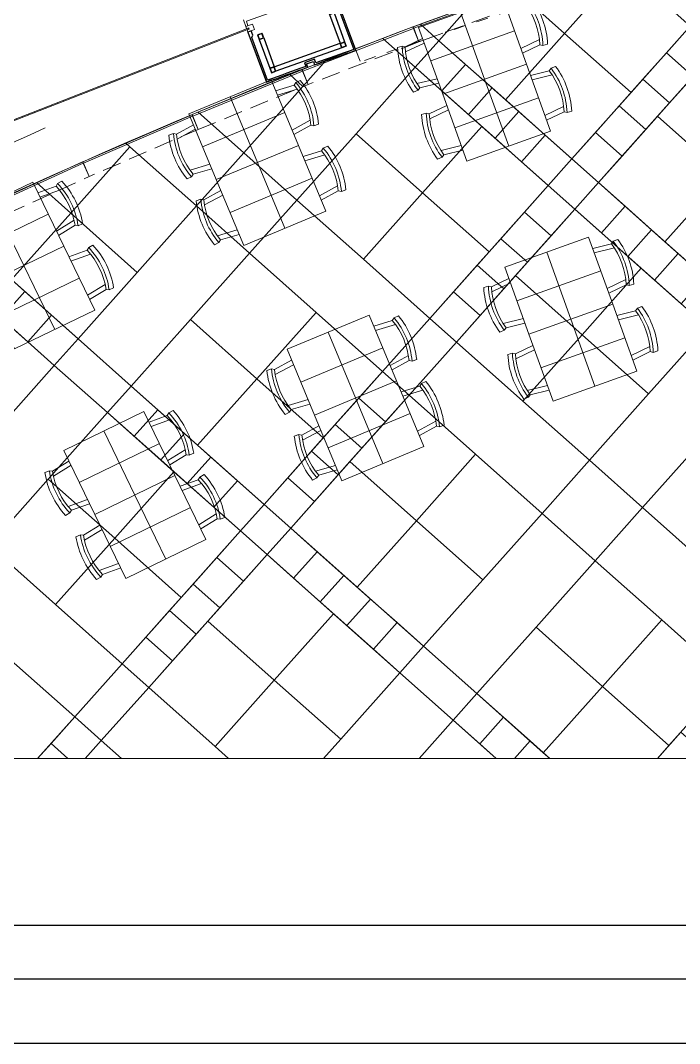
# Model space of a CAD drawing. Header units: millimetres. Extents: x 9159 to 17971, y 10368 to 13314.
# Drawn here: x 14891 to 15447, y 10368 to 11231 of the extents above; entities that cross this region are included whole.
import ezdxf

# ---------------------------------------------------------------- set-up
doc = ezdxf.new("R2010")
doc.units = ezdxf.units.MM
doc.header["$LTSCALE"] = 5
doc.linetypes.add('DASHED2', pattern=[9.525, 6.35, -3.175])
doc.linetypes.add('XKITLINE02', pattern=[4, 2, -2])
for name, color, linetype, lineweight in [('ALCIPANEL', 94, 'Continuous', 18), ('anted', 10, 'Continuous', 0), ('Ar-WINDOW-GLASS', 124, 'Continuous', 5), ('AR-WINDOW-PROFILE', 154, 'Continuous', 13), ('GOR-2', 19, 'Continuous', 0), ('GOR-4', 40, 'Continuous', 0), ('S-Fibrobeton', 26, 'Continuous', 25), ('S-Karkas', 48, 'Continuous', 25), ('S-Ölçü', 140, 'Continuous', 5), ('SAF_DOSEME', 147, 'Continuous', 0), ('SAF_DOSEME-TAS1', 251, 'Continuous', 0), ('SAF_DOSEME-TAS2', 35, 'Continuous', 0), ('SİLME  İZ', 42, 'Continuous', 0), ('TEFRIS-MOBILYA', 27, 'Continuous', 5), ('YAZI', 250, 'Continuous', 30)]:
    doc.layers.add(name, color=color, linetype=linetype, lineweight=lineweight)

# ---------------------------------------------------------------- blocks, each defined once
blk = doc.blocks.new('DRENAJ01')
at = {"color": 0}
blk.add_lwpolyline([(50, 0), (-50, 0), (-50, -1.25), (50, -1.25)], close=True, dxfattribs=at)
at = {"color": 252, "linetype": 'DASHED2', "ltscale": 0.5}
blk.add_lwpolyline([(50, -1.25), (50, -13.5), (-50, -13.5), (-50, -1.25)], dxfattribs=at)
blk = doc.blocks.new('SMALL TABLE 2')
at = {"layer": 'TEFRIS-MOBILYA'}
for p, q in [((-0.2, 0.6003), (-0.1977, 0.5592)), ((-0.1833, 0.5374), (-0.2, 0.375)), ((-0.1977, 0.5592), (-0.1833, 0.5374)), ((-0.1419, 0.5486), (-0.1598, 0.375)), ((0.1419, 0.5486), (0.1598, 0.375)), ((0.1977, 0.5591), (0.1833, 0.5374)), ((0.1833, 0.5374), (0.2, 0.375)), ((0.2, 0.6003), (0.1977, 0.5591)), ((-0.3, -0.375), (-0.3, 0.375)), ((-0.3, 0.375), (0.3, 0.375)), ((0.3, -0.375), (0.3, 0.375)), ((-0.3, -0.375), (0.3, -0.375)), ((-0.1833, -0.5374), (-0.2, -0.375)), ((-0.1419, -0.5486), (-0.1598, -0.375)), ((0.1419, -0.5486), (0.1598, -0.375)), ((0.1833, -0.5374), (0.2, -0.375)), ((-0.2, -0.6003), (-0.1977, -0.5592)), ((-0.1977, -0.5592), (-0.1833, -0.5374)), ((0.1977, -0.5591), (0.1833, -0.5374)), ((0.2, -0.6003), (0.1977, -0.5591))]:
    blk.add_line(p, q, dxfattribs=at)
at = {"layer": 'TEFRIS-MOBILYA', "color": 190}
for p, q in [((0, 0.375), (0, -0.375)), ((0.3, 0), (-0.3, 0))]:
    blk.add_line(p, q, dxfattribs=at)
at = {"layer": 'TEFRIS-MOBILYA'}
for centre, radius, start, end in [((0, -0.0601), 0.69, 73.14999, 106.84871), ((0, -0.0601), 0.65, 72.29657, 107.70215), ((0, -0.0601), 0.625, 72.94454, 107.05417), ((0, 0.0601), 0.69, 253.15129, 286.85001), ((0, 0.0601), 0.65, 252.29785, 287.70343), ((0, 0.0601), 0.625, 252.94583, 287.05546)]:
    blk.add_arc(centre, radius, start, end, dxfattribs=at)
blk = doc.blocks.new('kln3')
at = {"layer": 'S-Fibrobeton'}
blk.add_lwpolyline([(-4170.26, -9063.02), (-4169.6, -9066.28), (-4160.78, -9064.51), (-4161.43, -9061.25, 0.000641), (-4128.08, -9054.53), (-4119.96, -9091.95), (-4121.1, -9093.73), (-4120.25, -9097.64), (-4117.32, -9097), (-4126.87, -9053.03, -0.000715), (-4163.14, -9060.39), (-4162.55, -9063.33), (-4168.43, -9064.52), (-4169.02, -9061.58, -0.000715), (-4205.31, -9068.82), (-4195.75, -9112.79), (-4192.82, -9112.16), (-4193.67, -9108.25), (-4195.46, -9107.1), (-4203.59, -9069.63, 0.000641), (-4170.26, -9063.02)], format="xyb", dxfattribs=at)
at = {"layer": 'S-Karkas'}
for points in [[(-4193.82, -9072.55), (-4136.01, -9060.94)], [(-4135.24, -9064.86), (-4193.01, -9076.48)], [(-4129.85, -9090.3), (-4135.24, -9064.87)], [(-4125.92, -9089.53), (-4131.32, -9064.1)], [(-4191.53, -9102.71), (-4196.93, -9077.28)], [(-4187.61, -9101.92), (-4193.01, -9076.49)]]:
    blk.add_lwpolyline(points, dxfattribs=at)
for points in [[(-4135.24, -9064.87), (-4131.32, -9064.1), (-4132.09, -9060.17), (-4136.01, -9060.94)], [(-4135.09, -9064.63), (-4131.55, -9063.94), (-4132.25, -9060.41), (-4135.78, -9061.1)], [(-4193.01, -9076.46), (-4196.93, -9077.28), (-4197.74, -9073.36), (-4193.82, -9072.55)], [(-4193.25, -9076.31), (-4196.77, -9077.04), (-4197.5, -9073.51), (-4193.98, -9072.78)], [(-4129.08, -9094.22), (-4125.15, -9093.46), (-4125.92, -9089.53), (-4129.85, -9090.3)], [(-4128.92, -9093.99), (-4125.39, -9093.3), (-4126.08, -9089.76), (-4129.61, -9090.46)], [(-4190.77, -9106.61), (-4186.84, -9105.84), (-4187.61, -9101.92), (-4191.54, -9102.69)], [(-4190.61, -9106.38), (-4187.08, -9105.69), (-4187.77, -9102.15), (-4191.3, -9102.84)]]:
    blk.add_lwpolyline(points, close=True, dxfattribs=at)

msp = doc.modelspace()

# ---------------------------------------------------------------- linework, layer by layer
at = {"layer": 'ALCIPANEL'}
for p, q in [((15153.34, 11255.97), (15081.74, 11230.46)), ((15081.2, 11226.02), (15079.19, 11231.68)), ((15083.09, 11226.7), (15081.74, 11230.46))]:
    msp.add_line(p, q, dxfattribs=at)
at = {"layer": 'anted', "ltscale": 3}
msp.add_lwpolyline([(16744.25, 12927.16), (16744.25, 10608.73), (13273.39, 10608.73), (13273.39, 12927.16)], close=True, dxfattribs=at)
msp.add_lwpolyline([(16744.25, 12927.16), (16744.25, 10608.73), (13273.39, 10608.73), (13273.39, 12927.16)], close=True, dxfattribs=at)
at = {"layer": 'Ar-WINDOW-GLASS'}
for p, q in [((15083.31, 11224.67), (14739.06, 11090.33)), ((15083.31, 11224.67), (15083.66, 11223.73)), ((14739.44, 11089.41), (15083.66, 11223.73))]:
    msp.add_line(p, q, dxfattribs=at)
at = {"layer": 'AR-WINDOW-PROFILE'}
msp.add_lwpolyline([(15086.82, 11228.12), (15081.2, 11226.02), (15081.87, 11224.24), (15083.74, 11224.94), (15084.16, 11223.82), (15082.29, 11223.12), (15082.95, 11221.34), (15088.57, 11223.44), (15086.82, 11228.12)], close=True, dxfattribs=at)
at = {"layer": 'GOR-2'}
msp.add_lwpolyline([(14624.3, 11001.04, -0.015438), (14912.32, 11140.47, -0.015438)], format="xyb", dxfattribs=at)
at = {"layer": 'SAF_DOSEME', "elevation": 0}
msp.add_lwpolyline([(14060.53, 10608.73, -0.142512), (16744.25, 11542.34)], format="xyb", dxfattribs=at)
at = {"layer": 'SAF_DOSEME'}
msp.add_lwpolyline([(14060.53, 10608.73, -0.142512), (16744.25, 11542.34)], format="xyb", dxfattribs=at)
msp.add_arc((17006.91, 6463.27), 5085.86, 92.96032, 125.4032, dxfattribs=at)
msp.add_arc((17006.91, 6463.27), 5085.86, 92.96032, 125.4032, dxfattribs=at)
at = {"layer": 'SAF_DOSEME-TAS1'}
for points in [[(15389.74, 11285.17), (15399.78, 11276.24), (15349.9, 11220.22), (15308.44, 11257.14)], [(15308.44, 11257.14), (15349.9, 11220.22), (15300.03, 11164.21), (15244.02, 11214.08), (15270.1, 11243.38)], [(15228.37, 11228.01), (15244.02, 11214.08), (15224.07, 11191.68), (15196.68, 11216.06)], [(15118.27, 11185.45), (15129.38, 11175.56), (15149.04, 11197.64)], [(15041.02, 11153.82), (15079.51, 11119.55), (15129.38, 11175.56), (15118.27, 11185.45)], [(14980.03, 11127.79), (14983.59, 11124.61), (14933.72, 11068.6), (14904.78, 11094.36)], [(14904.78, 11094.36), (14933.72, 11068.6), (14883.85, 11012.58), (14830.62, 11059.98)], [(14863.72, 10608.73), (14831.21, 10637.68), (14881.09, 10693.69), (14937.1, 10643.82), (14905.86, 10608.73)], [(15146.87, 10608.73), (15161.31, 10624.94), (15105.29, 10674.82), (15055.42, 10618.8), (15066.74, 10608.73)], [(15146.87, 10608.73), (15161.31, 10624.94), (15105.29, 10674.82), (15055.42, 10618.8), (15066.74, 10608.73)], [(15337.42, 10608.73), (15331.96, 10613.59), (15381.83, 10669.6), (15437.85, 10619.73), (15428.05, 10608.73)], [(15337.42, 10608.73), (15331.96, 10613.59), (15381.83, 10669.6), (15437.85, 10619.73), (15428.05, 10608.73)], [(14931.4, 10608.73), (14917.15, 10621.41), (14937.1, 10643.82), (14959.51, 10623.87), (14946.03, 10608.73)], [(15292.3, 10608.73), (15255.99, 10641.06), (15227.21, 10608.73)], [(15292.3, 10608.73), (15255.99, 10641.06), (15227.21, 10608.73)], [(15307.55, 10608.73), (15320.76, 10623.57), (15298.35, 10643.52), (15278.4, 10621.11), (15292.3, 10608.73)], [(15428.05, 10608.73), (15447.82, 10630.93), (15470.23, 10610.98), (15468.22, 10608.73)], [(14905.86, 10608.73), (14917.15, 10621.41), (14931.4, 10608.73)], [(14905.86, 10608.73), (14917.15, 10621.41), (14931.4, 10608.73)], [(14946.03, 10608.73), (14959.51, 10623.87), (14976.51, 10608.73)], [(14946.03, 10608.73), (14959.51, 10623.87), (14976.51, 10608.73)], [(15337.42, 10608.73), (15320.76, 10623.57), (15307.55, 10608.73)], [(15337.42, 10608.73), (15320.76, 10623.57), (15307.55, 10608.73)]]:
    msp.add_lwpolyline(points, dxfattribs=at)
for points in [[(15399.78, 11276.24), (15455.79, 11226.36), (15405.92, 11170.35), (15349.9, 11220.22)], [(15455.79, 11226.36), (15478.2, 11206.41), (15458.25, 11184.01), (15435.84, 11203.96)], [(15349.9, 11220.22), (15405.92, 11170.35), (15356.04, 11114.33), (15300.03, 11164.21)], [(15224.07, 11191.68), (15246.47, 11171.73), (15266.42, 11194.13), (15244.02, 11214.08)], [(15435.84, 11203.96), (15458.25, 11184.01), (15438.3, 11161.6), (15415.89, 11181.55)], [(15478.2, 11206.41), (15534.21, 11156.54), (15484.34, 11100.53), (15428.32, 11150.4)], [(15174.19, 11135.66), (15230.21, 11085.79), (15280.08, 11141.8), (15224.07, 11191.68)], [(15246.47, 11171.73), (15268.88, 11151.78), (15288.83, 11174.18), (15266.42, 11194.13)], [(15415.89, 11181.55), (15438.3, 11161.6), (15418.35, 11139.2), (15395.94, 11159.15)], [(15268.88, 11151.78), (15291.28, 11131.83), (15311.23, 11154.23), (15288.83, 11174.18)], [(15395.94, 11159.15), (15418.35, 11139.2), (15398.4, 11116.79), (15375.99, 11136.74)], [(15291.28, 11131.83), (15313.69, 11111.88), (15333.64, 11134.28), (15311.23, 11154.23)], [(15428.32, 11150.4), (15484.34, 11100.53), (15434.46, 11044.51), (15378.45, 11094.39)], [(15230.21, 11085.79), (15286.22, 11035.92), (15336.09, 11091.93), (15280.08, 11141.8)], [(15124.32, 11079.65), (15180.33, 11029.78), (15230.21, 11085.79), (15174.19, 11135.66)], [(15313.69, 11111.88), (15336.09, 11091.93), (15356.04, 11114.33), (15333.64, 11134.28)], [(15375.99, 11136.74), (15398.4, 11116.79), (15378.45, 11094.39), (15356.04, 11114.33)], [(14983.59, 11124.61), (15039.61, 11074.74), (14989.73, 11018.72), (14933.72, 11068.6)], [(15484.34, 11100.53), (15540.35, 11050.65), (15490.48, 10994.64), (15434.46, 11044.51)], [(15316.15, 11069.52), (15338.55, 11049.57), (15358.5, 11071.98), (15336.09, 11091.93)], [(15358.5, 11071.98), (15380.91, 11052.03), (15400.86, 11074.44), (15378.45, 11094.39)], [(15180.33, 11029.78), (15236.35, 10979.9), (15286.22, 11035.92), (15230.21, 11085.79)], [(15296.2, 11047.12), (15318.6, 11027.17), (15338.55, 11049.57), (15316.15, 11069.52)], [(15308.63, 11015.97), (15364.64, 10966.09), (15414.51, 11022.11), (15358.5, 11071.98)], [(15380.91, 11052.03), (15403.31, 11032.08), (15423.26, 11054.49), (15400.86, 11074.44)], [(14933.72, 11068.6), (14989.73, 11018.72), (14939.86, 10962.71), (14883.85, 11012.58)], [(15403.31, 11032.08), (15425.72, 11012.13), (15445.67, 11034.54), (15423.26, 11054.49)], [(15276.25, 11024.71), (15298.65, 11004.76), (15318.6, 11027.17), (15296.2, 11047.12)], [(15084.42, 11034.84), (15140.43, 10984.96), (15090.56, 10928.95), (15034.55, 10978.82)], [(15425.72, 11012.13), (15448.12, 10992.18), (15468.07, 11014.59), (15445.67, 11034.54)], [(14852.69, 11000.15), (14875.1, 10980.2), (14895.05, 11002.61), (14872.64, 11022.56)], [(15256.3, 11002.31), (15278.7, 10982.36), (15298.65, 11004.76), (15276.25, 11024.71)], [(15364.64, 10966.09), (15420.65, 10916.22), (15470.53, 10972.23), (15414.51, 11022.11)], [(15258.75, 10959.95), (15314.77, 10910.08), (15364.64, 10966.09), (15308.63, 11015.97)], [(14875.1, 10980.2), (14897.5, 10960.25), (14917.45, 10982.66), (14895.05, 11002.61)], [(15236.35, 10979.9), (15258.75, 10959.95), (15278.7, 10982.36), (15256.3, 11002.31)], [(14814.02, 10934.16), (14870.04, 10884.29), (14919.91, 10940.3), (14863.9, 10990.18)], [(15140.43, 10984.96), (15196.45, 10935.09), (15146.57, 10879.08), (15090.56, 10928.95)], [(14897.5, 10960.25), (14919.91, 10940.3), (14939.86, 10962.71), (14917.45, 10982.66)], [(15034.55, 10978.82), (15090.56, 10928.95), (15040.68, 10872.94), (14984.67, 10922.81)], [(15196.45, 10935.09), (15218.85, 10915.14), (15258.75, 10959.95), (15236.35, 10979.9)], [(15314.77, 10910.08), (15370.78, 10860.2), (15420.65, 10916.22), (15364.64, 10966.09)], [(14939.86, 10962.71), (14984.67, 10922.81), (14964.72, 10900.4), (14919.91, 10940.3)], [(15196.45, 10935.09), (15218.85, 10915.14), (15198.9, 10892.73), (15176.5, 10912.68)], [(14964.72, 10900.4), (14987.13, 10880.45), (15007.08, 10902.86), (14984.67, 10922.81)], [(15090.56, 10928.95), (15146.57, 10879.08), (15096.7, 10823.06), (15040.68, 10872.94)], [(15218.85, 10915.14), (15274.87, 10865.27), (15224.99, 10809.25), (15168.98, 10859.13)], [(15176.5, 10912.68), (15198.9, 10892.73), (15178.95, 10870.33), (15156.55, 10890.28)], [(14914.85, 10844.39), (14970.86, 10794.52), (15020.74, 10850.53), (14964.72, 10900.4)], [(14987.13, 10880.45), (15009.53, 10860.51), (15029.48, 10882.91), (15007.08, 10902.86)], [(15156.55, 10890.28), (15178.95, 10870.33), (15159, 10847.92), (15136.6, 10867.87)], [(15009.53, 10860.51), (15031.94, 10840.56), (15051.89, 10862.96), (15029.48, 10882.91)], [(15415.59, 10820.3), (15471.61, 10770.43), (15521.48, 10826.44), (15465.47, 10876.32)], [(15031.94, 10840.56), (15054.34, 10820.61), (15074.29, 10843.01), (15051.89, 10862.96)], [(15136.6, 10867.87), (15159, 10847.92), (15139.05, 10825.52), (15116.65, 10845.47)], [(15274.87, 10865.27), (15330.88, 10815.39), (15281.01, 10759.38), (15224.99, 10809.25)], [(15168.98, 10859.13), (15224.99, 10809.25), (15175.12, 10753.24), (15119.1, 10803.11)], [(14970.86, 10794.52), (15026.88, 10744.64), (15076.75, 10800.66), (15020.74, 10850.53)], [(15116.65, 10845.47), (15139.05, 10825.52), (15119.1, 10803.11), (15096.7, 10823.06)], [(14864.97, 10788.38), (14920.99, 10738.5), (14970.86, 10794.52), (14914.85, 10844.39)], [(15054.34, 10820.61), (15076.75, 10800.66), (15096.7, 10823.06), (15074.29, 10843.01)], [(15099.15, 10780.71), (15121.56, 10760.76), (15141.51, 10783.16), (15119.1, 10803.11)], [(15224.99, 10809.25), (15281.01, 10759.38), (15231.13, 10703.36), (15175.12, 10753.24)], [(14920.99, 10738.5), (14977, 10688.63), (15026.88, 10744.64), (14970.86, 10794.52)], [(15056.8, 10778.25), (15079.21, 10758.3), (15099.15, 10780.71), (15076.75, 10800.66)], [(15036.85, 10755.85), (15059.26, 10735.9), (15079.21, 10758.3), (15056.8, 10778.25)], [(15049.28, 10724.69), (15105.29, 10674.82), (15155.17, 10730.83), (15099.15, 10780.71)], [(15121.56, 10760.76), (15143.97, 10740.81), (15163.92, 10763.21), (15141.51, 10783.16)], [(15375.69, 10775.49), (15431.71, 10725.62), (15381.83, 10669.6), (15325.82, 10719.48)], [(15143.97, 10740.81), (15166.37, 10720.86), (15186.32, 10743.26), (15163.92, 10763.21)], [(15016.9, 10733.44), (15039.31, 10713.49), (15059.26, 10735.9), (15036.85, 10755.85)], [(15166.37, 10720.86), (15188.78, 10700.91), (15208.73, 10723.31), (15186.32, 10743.26)], [(14996.95, 10711.03), (15019.36, 10691.08), (15039.31, 10713.49), (15016.9, 10733.44)], [(14999.41, 10668.68), (15055.42, 10618.8), (15105.29, 10674.82), (15049.28, 10724.69)], [(15105.29, 10674.82), (15161.31, 10624.94), (15211.18, 10680.96), (15155.17, 10730.83)], [(15431.71, 10725.62), (15487.72, 10675.74), (15437.85, 10619.73), (15381.83, 10669.6)], [(15188.78, 10700.91), (15211.18, 10680.96), (15231.13, 10703.36), (15208.73, 10723.31)], [(15325.82, 10719.48), (15381.83, 10669.6), (15331.96, 10613.59), (15275.94, 10663.46)], [(14977, 10688.63), (14999.41, 10668.68), (15019.36, 10691.08), (14996.95, 10711.03)], [(15231.13, 10703.36), (15275.94, 10663.46), (15255.99, 10641.06), (15211.18, 10680.96)], [(14937.1, 10643.82), (14959.51, 10623.87), (14999.41, 10668.68), (14977, 10688.63)], [(15255.99, 10641.06), (15278.4, 10621.11), (15298.35, 10643.52), (15275.94, 10663.46)]]:
    msp.add_lwpolyline(points, close=True, dxfattribs=at)
at = {"layer": 'SAF_DOSEME-TAS2'}
for points in [[(15079.51, 11119.55), (15124.32, 11079.65), (15084.42, 11034.84), (15039.61, 11074.74)], [(15370.78, 10860.2), (15415.59, 10820.3), (15375.69, 10775.49), (15330.88, 10815.39)]]:
    msp.add_lwpolyline(points, close=True, dxfattribs=at)
at = {"layer": 'SİLME  İZ', "linetype": 'XKITLINE02'}
msp.add_line((15174.06, 11206.04), (15177.75, 11196.17), dxfattribs=at)
msp.add_lwpolyline([(15177.75, 11196.17, -0.00481), (15323.1, 11245.88)], format="xyb", dxfattribs=at)
at = {"layer": 'YAZI', "linetype": 'Continuous', "ltscale": 10, "elevation": 22.59}
for points in [[(13757.76, 13313.93), (17971.11, 13313.93), (17971.11, 10467.83), (13757.76, 10467.83)], [(13757.76, 13313.93), (17971.11, 13313.93), (17971.11, 10467.83), (13757.76, 10467.83)], [(13757.76, 13313.93), (17971.11, 13313.93), (17971.11, 10467.83), (13757.76, 10467.83)], [(13757.76, 13313.93), (17971.11, 13313.93), (17971.11, 10467.83), (13757.76, 10467.83)], [(13757.76, 13313.93), (17971.11, 13313.93), (17971.11, 10467.83), (13757.76, 10467.83)], [(13087.46, 13132.77), (17219.1, 13132.77), (17219.1, 10368.39), (13087.46, 10368.39)], [(13141.87, 13078.37), (17164.7, 13078.37), (17164.7, 10422.8), (13141.87, 10422.8)]]:
    msp.add_lwpolyline(points, close=True, dxfattribs=at)

# ---------------------------------------------------------------- block references
at = {"layer": 'GOR-4', "color": 3, "extrusion": (1.59851e-08, -4.39397e-08, 1), "xscale": -1, "rotation": 19.99117867686501}
msp.add_blockref('DRENAJ01', (15269.37, 11242.84, 0), dxfattribs=at)
at = {"layer": 'GOR-4', "color": 3, "extrusion": (1.6828e-08, -4.36238e-08, 1), "rotation": 21.09425563770647}
msp.add_blockref('DRENAJ01', (15175.49, 11207.66, 0), dxfattribs=at)
at = {"layer": 'GOR-4', "color": 3, "extrusion": (1.77047e-08, -4.32754e-08, 1), "xscale": -1, "rotation": 22.25035624611385}
msp.add_blockref('DRENAJ01', (15082.31, 11170.63, 0), dxfattribs=at)
at = {"layer": 'GOR-4', "color": 3, "extrusion": (1.85346e-08, -4.29265e-08, 1), "rotation": 23.3534332068798}
msp.add_blockref('DRENAJ01', (14989.89, 11131.78, 0), dxfattribs=at)
at = {"layer": 'GOR-4', "color": 3, "extrusion": (1.93969e-08, -4.25438e-08, 1), "xscale": -1, "rotation": 24.50953381503774}
msp.add_blockref('DRENAJ01', (14898.24, 11091.11, 0), dxfattribs=at)
at = {"layer": 'S-Ölçü', "rotation": 188.2259052125744}
msp.add_blockref('kln3', (12309.56, 1628.84), dxfattribs=at)
at = {"layer": 'TEFRIS-MOBILYA', "extrusion": (0, 0, -1), "yscale": 100}
for p, xscale, zscale, rotation in [((-15272.35, 11209.76, -22.59), -99.99999999999588, -99.99999999999345, 250.2458353697805), ((-15079.48, 11139, -22.59), -99.9999999999988, -99.9999999999988, 247.3837884905448), ((-14881.01, 11051.47, -22.59), -100.000000000001, -99.99999999999469, 244.165601414784), ((-15345.02, 11007.42, -22.59), -100.0000000000049, -100.0000000000048, 250.2458353655478), ((-15162.16, 10940.53, -22.59), -99.99999999999834, -100.0000000000039, 247.3837884863176), ((-14974.7, 10857.96, -22.59), -99.99999999999805, -100.0000000000012, 244.165601410559)]:
    msp.add_blockref('SMALL TABLE 2', p, dxfattribs=dict(at, xscale=xscale, zscale=zscale, rotation=rotation))
at = {"layer": 'TEFRIS-MOBILYA', "yscale": 100, "zscale": 100.0000000000001}
for p, xscale, rotation in [((15292.63, 11153.3, 22.59), -99.99999999999588, 109.7541646302194), ((15102.56, 11083.61, 22.59), -100.00000000001, 112.6162115094707), ((14907.16, 10997.47, 22.59), -100.000000000001, 115.834398585216), ((15365.3, 10950.95, 22.59), -100.000000000001, 109.7541646344706), ((15185.24, 10885.14, 22.59), -99.99999999999609, 112.616211513701), ((15000.85, 10803.96, 22.59), -100.0000000000107, 115.834398589456)]:
    msp.add_blockref('SMALL TABLE 2', p, dxfattribs=dict(at, xscale=xscale, rotation=rotation))

doc.saveas('drawing.dxf')
